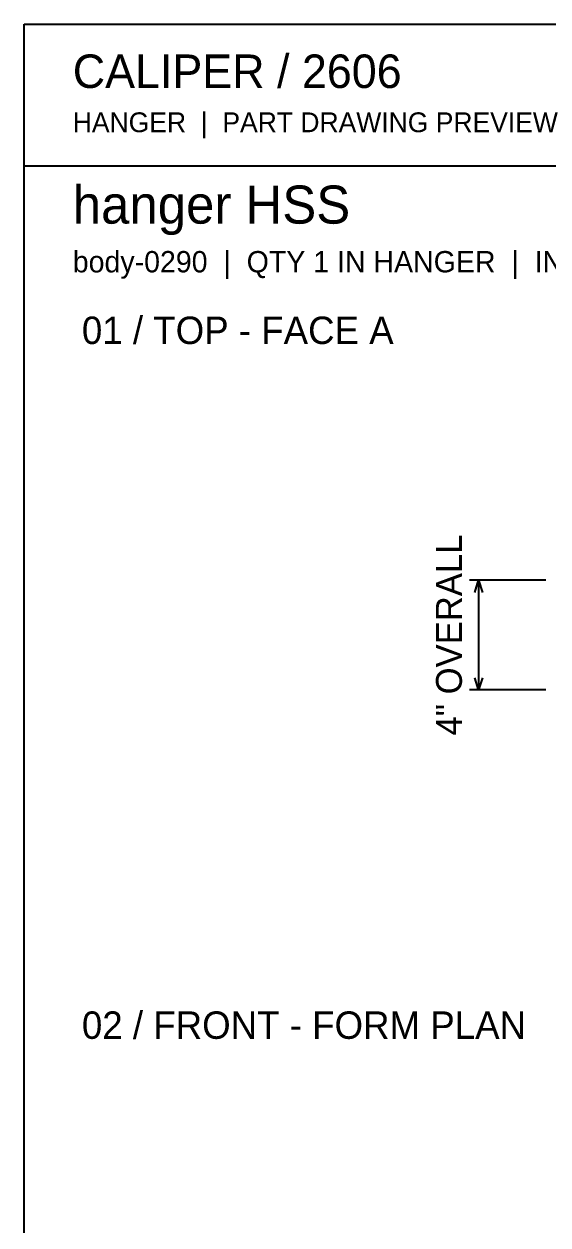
# Model space of a CAD drawing. Header units: inches. Extents: x 2 to 134, y 2 to 86.
# Drawn here: x 1.89 to 21, y 42.32 to 86.11 of the extents above; entities that cross this region are included whole.
import ezdxf
from ezdxf.enums import TextEntityAlignment as Align

# ---------------------------------------------------------------- set-up
doc = ezdxf.new("R2010")
doc.units = ezdxf.units.IN
doc.header["$MEASUREMENT"] = 0

msp = doc.modelspace()

# ---------------------------------------------------------------- linework, layer by layer
at = {"layer": 'ANNOTATION'}
for p, q in [((20.913, 65.833), (18.135, 65.833)), ((18.33, 65.389), (18.468, 65.833)), ((18.468, 65.833), (18.468, 61.833)), ((18.468, 65.833), (18.607, 65.389)), ((18.468, 61.833), (18.33, 62.278)), ((18.607, 62.278), (18.468, 61.833)), ((20.913, 61.833), (18.135, 61.833))]:
    msp.add_line(p, q, dxfattribs=at)
at = {"layer": 'OUTLINE'}
for p, q in [((1.889, 86.111), (134.111, 86.111)), ((1.889, 1.889), (1.889, 86.111)), ((1.889, 80.944), (134.111, 80.944))]:
    msp.add_line(p, q, dxfattribs=at)

# ---------------------------------------------------------------- texts
at = {"layer": 'ANNOTATION'}
for s, height, p in [('CALIPER / 2606', 1.22222, (3.667, 83.778)), ('HANGER  |  PART DRAWING PREVIEW', 0.72222, (3.667, 82.167)), ('hanger HSS', 1.3889, (3.667, 78.833)), ('body-0290  |  QTY 1 IN HANGER  |  INCHES  |  TOP / FRONT / BOTTOM SCALE 1:4', 0.77778, (3.667, 77.056)), ('01 / TOP - FACE A', 1, (4, 74.444)), ('02 / FRONT - FORM PLAN', 1, (4, 49.111))]:
    msp.add_text(s, height=height, dxfattribs=at).set_placement(p)
msp.add_text('4" OVERALL', height=0.9444, rotation=90, dxfattribs=at).set_placement((17.857, 63.833), align=Align.CENTER)

doc.saveas('drawing.dxf')
